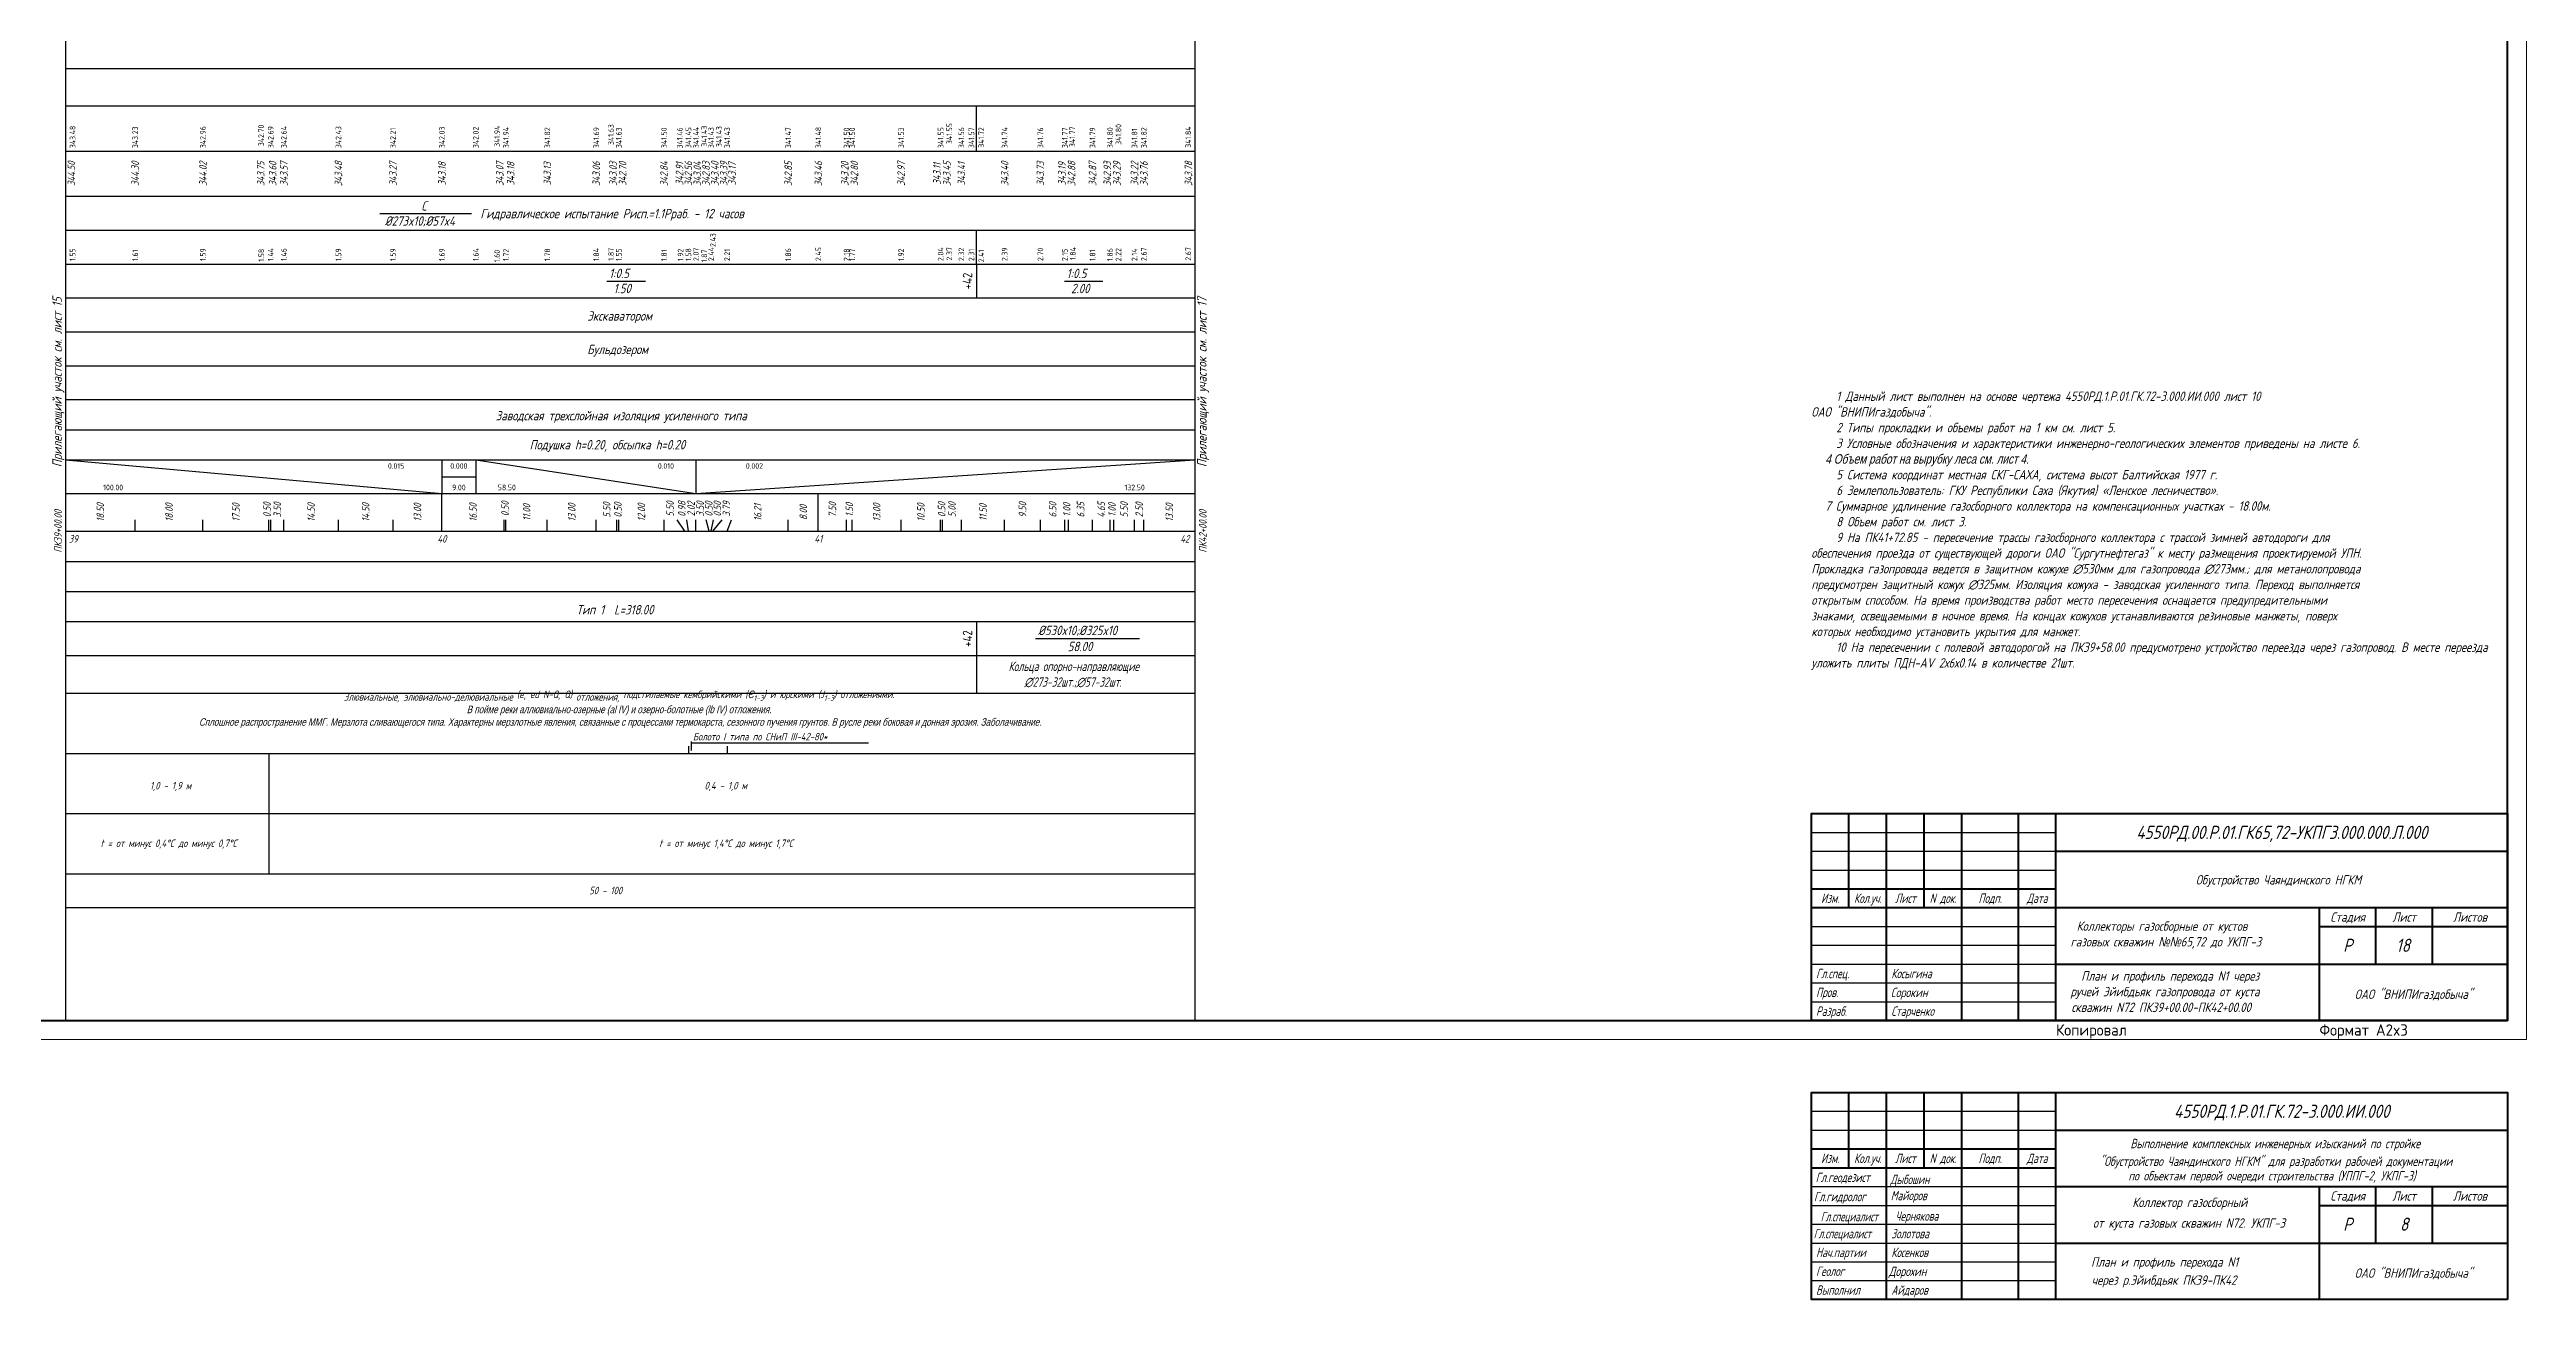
# Model space of a CAD drawing. Extents: x 27 to 1288, y -35 to 667.
# Drawn here: x 630 to 1288, y -35 to 297 of the extents above; entities that cross this region are included whole.
import ezdxf
from ezdxf.enums import TextEntityAlignment as Align

# ---------------------------------------------------------------- set-up
doc = ezdxf.new("R2010")
doc.units = 0
for name, color, linetype, lineweight in [('ИИ_ГЕОЛОГИЯ_025', 7, 'Continuous', 25), ('ИИ_ОФОРМЛЕНИЕ_025', 7, 'Continuous', 25), ('ИИ_ПРОФИЛЬ_025', 7, 'Continuous', 25)]:
    doc.layers.add(name, color=color, linetype=linetype, lineweight=lineweight)
for name, color, linetype in [('ОМГ_текст', 1, 'Continuous'), ('Подвал', 7, 'Continuous'), ('ТХ-Л', 140, 'Continuous')]:
    doc.layers.add(name, color=color, linetype=linetype)
doc.styles.add('1', font='simplex.shx', dxfattribs={"width": 0.8, "height": 2})
doc.styles.add('GOST-2.304_Type-B', font='GOST Common.ttf')
doc.styles.add('VNIPISIMPLEXCUR', font='simplex.shx', dxfattribs={"width": 0.8, "oblique": 15})

# ---------------------------------------------------------------- blocks, each defined once
blk = doc.blocks.new('ИИ01001')
at = {"color": 0, "linetype": 'Continuous', "lineweight": 50, "flags": 128}
blk.add_lwpolyline([(0, 0), (-185, 0), (-185, 55), (0, 55)], close=True, dxfattribs=at)
for points in [[(-175, 35), (-175, 55)], [(-165, 0), (-165, 55)], [(-155, 35), (-155, 55)], [(-145, 0), (-145, 55)], [(-130, 0), (-130, 55)], [(-120, 0), (-120, 55)], [(-185, 40), (-120, 40)], [(-120, 45), (0, 45)], [(-185, 35), (-120, 35)], [(-120, 30), (0, 30)], [(-50, 0), (-50, 30)], [(-35, 15), (-35, 30)], [(-20, 15), (-20, 30)], [(-50, 25), (0, 25)], [(-120, 15), (0, 15)]]:
    blk.add_lwpolyline(points, dxfattribs=at)
at = {"color": 0, "linetype": 'Continuous', "lineweight": 25, "flags": 128}
for points in [[(-185, 50), (-120, 50)], [(-185, 45), (-120, 45)], [(-185, 30), (-120, 30)], [(-185, 25), (-120, 25)], [(-185, 20), (-120, 20)], [(-185, 15), (-120, 15)], [(-185, 10), (-120, 10)], [(-185, 5), (-120, 5)]]:
    blk.add_lwpolyline(points, dxfattribs=at)
at = {"color": 0, "lineweight": 25, "style": 'VNIPISIMPLEXCUR', "oblique": 15}
for s, width, p in [('Изм.', 0.7, (-180, 36.25)), ('Кол.уч.', 0.7, (-170, 36.25)), ('Лист', 0.7, (-160, 36.25)), ('N док.', 0.7, (-150, 36.25)), ('Подп.', 0.7, (-137.5, 36.25)), ('Дата', 0.7, (-125, 36.25)), ('Стадия', 0.8, (-42.5, 26.25)), ('Лист', 0.8, (-27.5, 26.25)), ('Листов', 0.8, (-10, 26.25)), ('ОАО "ВНИПИгаздобыча"', 0.8, (-25, 5.75))]:
    blk.add_text(s, height=2.5, dxfattribs=dict(at, width=width)).set_placement(p, align=Align.CENTER)
at = {"color": 0, "lineweight": 25, "style": 'VNIPISIMPLEXCUR', "oblique": 15, "flags": 8}
for tag, width, p in [('А14_3', 0.7, (-180, 51.25)), ('А16_3', 0.7, (-160, 51.25)), ('А18_3', 0.7, (-137.5, 51.25)), ('А19_3', 0.5, (-125, 51.25)), ('А14_2', 0.7, (-180, 46.25)), ('А16_2', 0.7, (-160, 46.25)), ('А18_2', 0.7, (-137.5, 46.25)), ('А19_2', 0.5, (-125, 46.25)), ('А14_1', 0.7, (-180, 41.25)), ('А16_1', 0.7, (-160, 41.25)), ('А18_1', 0.7, (-137.5, 41.25)), ('А19_1', 0.5, (-125, 41.25)), ('А2_1', 0.8, (-60, 41.25)), ('А2_3', 0.8, (-60, 31.25)), ('А2_2', 0.8, (-60, 36.25)), ('А3_1', 0.8, (-85, 26.25)), ('А3_2', 0.8, (-85, 21.25)), ('А3_3', 0.8, (-85, 16.25)), ('А4_1', 0.8, (-85, 11.25)), ('А4_2', 0.8, (-85, 6.25)), ('А4_3', 0.8, (-85, 1.25))]:
    blk.add_attdef(tag, text='', height=2.5, dxfattribs=dict(at, width=width)).set_placement(p, align=Align.CENTER)
at = {"color": 0, "lineweight": 35, "style": 'VNIPISIMPLEXCUR', "oblique": 15, "width": 0.8, "flags": 8}
for tag, p in [('А1', (-60, 48.25)), ('А6', (-42.5, 18.25)), ('А7', (-27.5, 18.25)), ('А8', (-10, 18.25))]:
    blk.add_attdef(tag, text='', height=3.5, dxfattribs=at).set_placement(p, align=Align.CENTER)
at = {"color": 0, "lineweight": 25, "style": 'VNIPISIMPLEXCUR', "oblique": 15, "width": 0.7, "flags": 8}
for tag, p in [('А10_7', (-183.75, 31.25)), ('А11_7', (-163.75, 31.25)), ('А10_6', (-183.75, 26.25)), ('А11_6', (-163.75, 26.25)), ('А10_5', (-183.75, 21.25)), ('А11_5', (-163.75, 21.25)), ('А10_4', (-183.75, 16.25)), ('А10_3', (-183.75, 11.25)), ('А11_4', (-163.75, 16.25)), ('А11_3', (-163.75, 11.25)), ('А10_2', (-183.75, 6.25)), ('А11_2', (-163.75, 6.25)), ('А10_1', (-183.75, 1.25)), ('А11_1', (-163.75, 1.25))]:
    blk.add_attdef(tag, p, '', height=2.5, dxfattribs=at)
blk = doc.blocks.new('Siberia.Format{29e97dca-823b-4f4a-92bd-6423e5008af1}')
at = {"layer": 'ИИ_ГЕОЛОГИЯ_025', "color": 0, "linetype": 'Continuous', "lineweight": 15}
blk.add_lwpolyline([(0, 0), (1261, 0), (1261, 594), (0, 594), (0, 0)], dxfattribs=at)
at = {"layer": 'ИИ_ГЕОЛОГИЯ_025', "color": 0, "linetype": 'Continuous', "lineweight": 60}
blk.add_lwpolyline([(20, 5), (1256, 5), (1256, 589), (20, 589), (20, 5)], dxfattribs=at)
at = {"layer": 'ИИ_ГЕОЛОГИЯ_025', "color": 0, "style": 'GOST-2.304_Type-B'}
for s, p in [('Копировал', (1136, 1)), ('Формат А2x3', (1206, 1))]:
    blk.add_text(s, height=3, dxfattribs=at).set_placement(p)

msp = doc.modelspace()

# ---------------------------------------------------------------- linework, layer by layer
at = {"layer": 'ИИ_ОФОРМЛЕНИЕ_025', "linetype": 'Continuous', "lineweight": 50, "flags": 128}
msp.add_lwpolyline([(1282.948, 39.242), (1097.948, 39.242), (1097.948, 94.242), (1282.948, 94.242)], close=True, dxfattribs=at)
for points in [[(1107.948, 69.242), (1107.948, 94.242)], [(1117.948, 39.242), (1117.948, 94.242)], [(1127.948, 69.242), (1127.948, 94.242)], [(1137.948, 39.242), (1137.948, 94.242)], [(1152.948, 39.242), (1152.948, 94.242)], [(1162.948, 39.242), (1162.948, 94.242)], [(1162.948, 84.242), (1282.948, 84.242)], [(1097.948, 74.242), (1162.948, 74.242)], [(1097.948, 69.242), (1162.948, 69.242)], [(1162.948, 69.242), (1282.948, 69.242)], [(1232.948, 39.242), (1232.948, 69.242)], [(1247.948, 54.242), (1247.948, 69.242)], [(1262.948, 54.242), (1262.948, 69.242)], [(1232.948, 64.242), (1282.948, 64.242)], [(1162.948, 54.242), (1282.948, 54.242)]]:
    msp.add_lwpolyline(points, dxfattribs=at)
at = {"layer": 'ИИ_ОФОРМЛЕНИЕ_025', "linetype": 'Continuous', "lineweight": 25, "flags": 128}
for points in [[(1097.948, 89.242), (1162.948, 89.242)], [(1097.948, 84.242), (1162.948, 84.242)], [(1097.948, 79.242), (1162.948, 79.242)], [(1097.948, 69.242), (1162.948, 69.242)], [(1097.948, 64.242), (1162.948, 64.242)], [(1097.948, 59.242), (1162.948, 59.242)], [(1097.948, 54.242), (1162.948, 54.242)], [(1097.948, 49.242), (1162.948, 49.242)], [(1097.948, 44.242), (1162.948, 44.242)]]:
    msp.add_lwpolyline(points, dxfattribs=at)
at = {"layer": 'ИИ_ПРОФИЛЬ_025', "flags": 128}
for points in [[(634.11, 302.242), (634.11, 39.242)], [(934.11, 302.242), (934.11, 39.242)], [(634.11, 292.242), (934.11, 292.242)], [(634.11, 282.242), (934.11, 282.242)], [(634.11, 270.242), (934.11, 270.242)], [(634.11, 258.242), (934.11, 258.242)], [(634.11, 249.242), (934.11, 249.242)], [(634.11, 240.242), (934.11, 240.242)], [(634.11, 231.242), (934.11, 231.242)], [(634.11, 222.242), (934.11, 222.242)], [(634.11, 213.242), (934.11, 213.242)], [(634.11, 204.242), (934.11, 204.242)], [(634.11, 196.242), (934.11, 196.242)], [(634.11, 188.242), (934.11, 188.242)], [(634.11, 179.242), (934.11, 179.242)], [(734.11, 169.242), (734.11, 179.242)], [(834.11, 169.242), (834.11, 179.242)], [(652.61, 169.242), (652.61, 172.242)], [(670.61, 169.242), (670.61, 172.242)], [(688.11, 169.242), (688.11, 172.242)], [(688.61, 169.242), (688.61, 172.242)], [(692.11, 169.242), (692.11, 172.242)], [(706.61, 169.242), (706.61, 172.242)], [(721.11, 169.242), (721.11, 172.242)], [(750.61, 169.242), (750.61, 172.242)], [(751.11, 169.242), (751.11, 172.242)], [(762.11, 169.242), (762.11, 172.242)], [(775.11, 169.242), (775.11, 172.242)], [(780.61, 169.242), (780.61, 172.242)], [(781.11, 169.242), (781.11, 172.242)], [(793.11, 169.242), (793.11, 172.242)], [(798.61, 169.242), (796.641, 172.242)], [(799.59, 169.242), (799.162, 172.242)], [(801.61, 169.242), (801.61, 172.242)], [(805.11, 169.242), (804.337, 172.242)], [(805.61, 169.242), (806.239, 172.242)], [(806.11, 169.242), (808.584, 172.242)], [(809.9, 169.242), (811.039, 172.242)], [(826.11, 169.242), (826.11, 172.242)], [(841.61, 169.242), (841.61, 172.242)], [(843.11, 169.242), (843.11, 172.242)], [(856.11, 169.242), (856.11, 172.242)], [(866.61, 169.242), (866.61, 172.242)], [(867.11, 169.242), (867.11, 172.242)], [(872.11, 169.242), (872.11, 172.242)], [(883.61, 169.242), (883.61, 172.242)], [(893.11, 169.242), (893.11, 172.242)], [(899.61, 169.242), (899.61, 172.242)], [(900.61, 169.242), (900.61, 172.242)], [(906.96, 169.242), (906.96, 172.242)], [(911.61, 169.242), (911.61, 172.242)], [(912.61, 169.242), (912.61, 172.242)], [(918.11, 169.242), (918.11, 172.242)], [(920.61, 169.242), (920.61, 172.242)], [(634.11, 169.242), (934.11, 169.242)], [(634.11, 161.242), (934.11, 161.242)], [(634.11, 153.242), (934.11, 153.242)], [(634.11, 145.242), (934.11, 145.242)], [(634.11, 136.242), (934.11, 136.242)], [(634.11, 126.242), (934.11, 126.242)], [(799.59, 112.142), (799.59, 110.242)], [(800.36, 113.4), (800.36, 111.023)], [(800.36, 113), (847.409, 113)], [(809.9, 112.142), (809.9, 110.242)], [(634.11, 110.242), (934.11, 110.242)], [(688.11, 110.242), (688.11, 78.242)], [(634.11, 94.242), (934.11, 94.242)], [(634.11, 78.242), (934.11, 78.242)], [(634.11, 69.242), (934.11, 69.242)], [(634.11, 39.242), (934.11, 39.242)]]:
    msp.add_lwpolyline(points, dxfattribs=at)
at = {"layer": 'Подвал'}
for p, q in [((876.11, 240.242), (876.11, 231.242)), ((634.11, 188.242), (634.11, 179.242)), ((634.11, 188.242), (734.11, 179.242)), ((734.11, 188.242), (734.11, 179.242)), ((734.11, 188.242), (734.11, 179.242)), ((743.11, 188.242), (743.11, 179.242)), ((743.11, 188.242), (743.11, 179.242)), ((743.11, 188.242), (801.61, 179.242)), ((801.61, 188.242), (801.61, 179.242)), ((801.61, 188.242), (801.61, 179.242)), ((801.61, 179.242), (934.11, 188.242)), ((934.11, 188.242), (934.11, 179.242)), ((934.11, 188.242), (934.11, 179.242)), ((734.11, 183.742), (743.11, 183.742)), ((876.11, 145.242), (876.11, 136.242)), ((934.11, 145.242), (934.11, 136.242))]:
    msp.add_line(p, q, dxfattribs=at)
at = {"layer": 'ТХ-Л'}
msp.add_line((876.11, 240.242), (876.11, 231.242), dxfattribs=at)
for points in [[(876.11, 270.242), (876.11, 282.242)], [(717.611, 253.676), (741.999, 253.676)], [(876.11, 240.242), (876.11, 249.242)], [(777.926, 235.741), (788.183, 235.741)], [(899.482, 235.741), (909.739, 235.741)], [(876.11, 145.242), (876.11, 126.242)], [(891.782, 140.742), (919.403, 140.742)]]:
    msp.add_lwpolyline(points, dxfattribs=at)

# ---------------------------------------------------------------- block references
at = {"layer": 'ИИ_ГЕОЛОГИЯ_025', "linetype": 'Continuous'}
msp.add_blockref('Siberia.Format{29e97dca-823b-4f4a-92bd-6423e5008af1}', (26.948, 34.242), dxfattribs=at)
at = {"layer": 'ИИ_ОФОРМЛЕНИЕ_025'}
ref = msp.add_blockref('ИИ01001', (1282.948, -34.859), dxfattribs=at)
ref.add_attrib('А1', '4550РД.1.Р.01.ГК.72-3.000.ИИ.000', dxfattribs={"layer": '0', "color": 0, "linetype": 'Continuous', "lineweight": 35, "height": 3.5, "style": 'VNIPISIMPLEXCUR', "oblique": 15, "width": 0.8, "flags": 8}).set_placement((1222.948, 13.391), align=Align.CENTER)
ref.add_attrib('А2_1', 'Выполнение комплексных инженерных изысканий по стройке', dxfattribs={"layer": '0', "color": 0, "linetype": 'Continuous', "lineweight": 25, "height": 2.5, "style": 'VNIPISIMPLEXCUR', "oblique": 15, "width": 0.75, "flags": 8}).set_placement((1221.203, 5.322), align=Align.CENTER)
ref.add_attrib('А2_2', ' "Обустройство Чаяндинского НГКМ" для разработки рабочей документации  ', dxfattribs={"layer": '0', "color": 0, "linetype": 'Continuous', "lineweight": 25, "height": 2.5, "style": 'VNIPISIMPLEXCUR', "oblique": 15, "width": 0.75, "flags": 8}).set_placement((1222.053, 0.619), align=Align.CENTER)
ref.add_attrib('А2_3', 'по объектам первой очереди строительства (УППГ-2, УКПГ-3)', dxfattribs={"layer": '0', "color": 0, "linetype": 'Continuous', "lineweight": 25, "height": 2.5, "style": 'VNIPISIMPLEXCUR', "oblique": 15, "width": 0.75, "flags": 8}).set_placement((1220.349, -3.247), align=Align.CENTER)
ref.add_attrib('А3_1', 'Коллектор газосборный', dxfattribs={"layer": '0', "color": 0, "linetype": 'Continuous', "lineweight": 25, "height": 2.5, "style": 'VNIPISIMPLEXCUR', "oblique": 15, "width": 0.8, "flags": 8}).set_placement((1198.493, -10.311), align=Align.CENTER)
ref.add_attrib('А3_2', 'от куста газовых скважин N72. УКПГ-3', dxfattribs={"layer": '0', "color": 0, "linetype": 'Continuous', "lineweight": 25, "height": 2.5, "style": 'VNIPISIMPLEXCUR', "oblique": 15, "width": 0.8, "flags": 8}).set_placement((1198.299, -15.797), align=Align.CENTER)
ref.add_attrib('А4_2', 'План и профиль перехода N1', (1172.277, -26.139), dxfattribs={"layer": '0', "color": 0, "linetype": 'Continuous', "lineweight": 25, "height": 2.5, "style": 'VNIPISIMPLEXCUR', "oblique": 15, "width": 0.8, "flags": 8})
ref.add_attrib('А4_3', 'через р.Эйибдьяк ПК39-ПК42', (1172.46, -30.966), dxfattribs={"layer": '0', "color": 0, "linetype": 'Continuous', "lineweight": 25, "height": 2.5, "style": 'VNIPISIMPLEXCUR', "oblique": 15, "width": 0.8, "flags": 8})
ref.add_attrib('А6', 'Р', dxfattribs={"layer": '0', "color": 0, "linetype": 'Continuous', "lineweight": 35, "height": 3.5, "style": 'VNIPISIMPLEXCUR', "oblique": 15, "width": 0.8, "flags": 8}).set_placement((1240.448, -16.609), align=Align.CENTER)
ref.add_attrib('А7', '8', dxfattribs={"layer": '0', "color": 0, "linetype": 'Continuous', "lineweight": 35, "height": 3.5, "style": 'VNIPISIMPLEXCUR', "oblique": 15, "width": 0.8, "flags": 8}).set_placement((1255.448, -16.609), align=Align.CENTER)
ref.add_attrib('А10_1', 'Выполнил', (1099.198, -33.609), dxfattribs={"layer": '0', "color": 0, "linetype": 'Continuous', "lineweight": 25, "height": 2.5, "style": 'VNIPISIMPLEXCUR', "oblique": 15, "width": 0.7, "flags": 8})
ref.add_attrib('А11_1', 'Айдаров', (1119.198, -33.609), dxfattribs={"layer": '0', "color": 0, "linetype": 'Continuous', "lineweight": 25, "height": 2.5, "style": 'VNIPISIMPLEXCUR', "oblique": 15, "width": 0.7, "flags": 8})
ref.add_attrib('А10_2', 'Геолог', (1099.198, -28.609), dxfattribs={"layer": '0', "color": 0, "linetype": 'Continuous', "lineweight": 25, "height": 2.5, "style": 'VNIPISIMPLEXCUR', "oblique": 15, "width": 0.7, "flags": 8})
ref.add_attrib('А11_2', 'Дорохин', (1118.541, -28.635), dxfattribs={"layer": '0', "color": 0, "linetype": 'Continuous', "lineweight": 25, "height": 2.5, "style": 'VNIPISIMPLEXCUR', "oblique": 15, "width": 0.75, "flags": 8})
ref.add_attrib('А10_3', 'Нач.партии', (1099.198, -23.609), dxfattribs={"layer": '0', "color": 0, "linetype": 'Continuous', "lineweight": 25, "height": 2.5, "style": 'VNIPISIMPLEXCUR', "oblique": 15, "width": 0.7, "flags": 8})
ref.add_attrib('А11_3', 'Косенков', (1119.198, -23.609), dxfattribs={"layer": '0', "color": 0, "linetype": 'Continuous', "lineweight": 25, "height": 2.5, "style": 'VNIPISIMPLEXCUR', "oblique": 15, "width": 0.7, "flags": 8})
ref.add_attrib('А10_4', 'Гл.специалист', (1098.594, -18.609), dxfattribs={"layer": '0', "color": 0, "linetype": 'Continuous', "lineweight": 25, "height": 2.5, "style": 'VNIPISIMPLEXCUR', "oblique": 15, "width": 0.65, "flags": 8})
ref.add_attrib('А11_4', 'Золотова ', (1119.198, -18.609), dxfattribs={"layer": '0', "color": 0, "linetype": 'Continuous', "lineweight": 25, "height": 2.5, "style": 'VNIPISIMPLEXCUR', "oblique": 15, "width": 0.7, "flags": 8})
ref.add_attrib('А10_5', 'Гл.специалист', dxfattribs={"layer": '0', "color": 0, "linetype": 'Continuous', "lineweight": 25, "height": 2.5, "style": 'VNIPISIMPLEXCUR', "oblique": 15, "width": 0.65, "flags": 8}).set_placement((1108.036, -14.088), align=Align.CENTER)
ref.add_attrib('А11_5', 'Чернякова', dxfattribs={"layer": '0', "color": 0, "linetype": 'Continuous', "lineweight": 25, "height": 2.5, "style": 'VNIPISIMPLEXCUR', "oblique": 15, "width": 0.7, "flags": 8}).set_placement((1126.001, -13.944), align=Align.CENTER)
ref.add_attrib('А10_6', 'Гл.гидролог', (1098.642, -8.787), dxfattribs={"layer": '0', "color": 0, "linetype": 'Continuous', "lineweight": 25, "height": 2.5, "style": 'VNIPISIMPLEXCUR', "oblique": 15, "width": 0.7, "flags": 8})
ref.add_attrib('А11_6', 'Майоров', (1119.039, -8.498), dxfattribs={"layer": '0', "color": 0, "linetype": 'Continuous', "lineweight": 25, "height": 2.5, "style": 'VNIPISIMPLEXCUR', "oblique": 15, "width": 0.7, "flags": 8})
ref.add_attrib('А10_7', 'Гл.геодезист', (1099.096, -3.669), dxfattribs={"layer": '0', "color": 0, "linetype": 'Continuous', "lineweight": 25, "height": 2.5, "style": 'VNIPISIMPLEXCUR', "oblique": 15, "width": 0.7, "flags": 8})
ref.add_attrib('А11_7', 'Дыбошин', (1118.942, -4.223), dxfattribs={"layer": '0', "color": 0, "linetype": 'Continuous', "lineweight": 25, "height": 2.5, "style": 'VNIPISIMPLEXCUR', "oblique": 15, "width": 0.7, "flags": 8})

# ---------------------------------------------------------------- texts
at = {"color": 4, "ltscale": 100, "insert": (1162.948, 65.593), "char_height": 2.5, "width": 69.07635, "attachment_point": 1, "style": 'VNIPISIMPLEXCUR'}
msp.add_mtext('\\pi5.4906;Коллекторы газосборные от кустов \\P\\pi3.8713;газовых скважин {\\fArial|b0|i0|c204|p34;№№}65,72 до УКПГ-3', dxfattribs=at)
at = {"layer": 'ИИ_ОФОРМЛЕНИЕ_025', "linetype": 'Continuous', "ltscale": 100, "style": 'VNIPISIMPLEXCUR', "oblique": 15, "width": 0.8}
for s, height, p in [('4550РД.00.Р.01.ГК65,72-УКПГ3.000.000.Л.000', 3.5, (1222.948, 87.492)), ('Обустройство Чаяндинского НГКМ', 2.5, (1222.053, 75.388)), ('Р', 3.5, (1240.448, 57.492)), ('18', 3.5, (1255.155, 57.492))]:
    msp.add_text(s, height=height, dxfattribs=at).set_placement(p, align=Align.CENTER)
at = {"layer": 'ИИ_ОФОРМЛЕНИЕ_025', "lineweight": 25, "style": 'VNIPISIMPLEXCUR', "oblique": 15}
for s, width, p in [('Изм.', 0.7, (1102.948, 70.492)), ('Кол.уч.', 0.7, (1112.948, 70.492)), ('Лист', 0.7, (1122.948, 70.492)), ('N док.', 0.7, (1132.948, 70.492)), ('Подп.', 0.7, (1145.448, 70.492)), ('Дата', 0.7, (1157.948, 70.492)), ('Стадия', 0.8, (1240.448, 65.492)), ('Лист', 0.8, (1255.448, 65.492)), ('Листов', 0.8, (1272.948, 65.492)), ('ОАО "ВНИПИгаздобыча"', 0.8, (1257.948, 44.992))]:
    msp.add_text(s, height=2.5, dxfattribs=dict(at, width=width)).set_placement(p, align=Align.CENTER)
at = {"layer": 'ИИ_ОФОРМЛЕНИЕ_025', "linetype": 'Continuous', "ltscale": 100, "style": 'VNIPISIMPLEXCUR', "oblique": 15}
for s, width, p in [('Гл.спец.', 0.7, (1099.198, 50.492)), ('Косыгина', 0.7, (1119.198, 50.492)), ('Пров.', 0.7, (1099.198, 45.492)), ('Сорокин', 0.75, (1119.056, 45.467)), ('Разраб.', 0.7, (1099.198, 40.492)), ('Старченко', 0.7, (1119.198, 40.492))]:
    msp.add_text(s, height=2.5, dxfattribs=dict(at, width=width)).set_placement(p)
at = {"layer": 'ИИ_ПРОФИЛЬ_025', "style": 'VNIPISIMPLEXCUR', "oblique": 15, "width": 0.8}
for s, p in [('344.50', (636.654, 264.242)), ('344.30', (653.61, 264.242)), ('344.02', (671.61, 264.242)), ('343.75', (686.96, 264.242)), ('343.60', (690.126, 264.242)), ('343.57', (693.11, 264.242)), ('343.48', (707.61, 264.242)), ('343.27', (722.11, 264.242)), ('343.18', (735.11, 264.242)), ('343.07', (750.479, 264.242)), ('343.18', (753.358, 264.242)), ('343.13', (763.11, 264.242)), ('343.06', (776.11, 264.242)), ('343.03', (780.577, 264.242)), ('342.70', (783.111, 264.242)), ('342.84', (794.11, 264.242)), ('342.91', (798.227, 264.242)), ('342.56', (800.59, 264.242)), ('343.04', (802.947, 264.242)), ('342.83', (805.271, 264.242)), ('343.40', (807.619, 264.242)), ('343.39', (809.967, 264.242)), ('343.17', (812.221, 264.242)), ('342.85', (827.11, 264.242)), ('343.46', (835.11, 264.242)), ('343.20', (842.136, 264.242)), ('342.80', (844.699, 264.242)), ('342.97', (857.11, 264.242)), ('343.11', (866.615, 264.242)), ('343.45', (869.252, 264.242)), ('343.41', (873.11, 264.242)), ('343.40', (884.61, 264.242)), ('343.73', (894.11, 264.242)), ('343.19', (899.823, 264.242)), ('342.88', (902.388, 264.242)), ('342.87', (907.96, 264.242)), ('342.93', (911.875, 264.242)), ('343.29', (914.432, 264.242)), ('343.22', (919.11, 264.242)), ('343.76', (921.61, 264.242)), ('343.78', (933.449, 264.242)), ('ПК39+00.00', (633.11, 169.242)), ('ПК42+00.00', (937.271, 169.242))]:
    msp.add_text(s, height=2, rotation=90, dxfattribs=at).set_placement(p, align=Align.CENTER)
for s, p in [('18.50', (643.36, 174.242)), ('18.00', (661.61, 174.242)), ('17.50', (679.36, 174.242)), ('0.50', (687.634, 174.926)), ('3.50', (690.36, 174.926)), ('14.50', (699.36, 174.242)), ('14.50', (713.86, 174.242)), ('13.00', (727.61, 174.242)), ('16.50', (742.36, 174.242)), ('0.50', (750.86, 175.207)), ('11.00', (756.61, 174.242)), ('13.00', (768.61, 174.242)), ('5.50', (777.86, 174.893)), ('0.50', (780.86, 174.893)), ('12.00', (787.11, 174.242)), ('5.50', (794.732, 175.169)), ('0.98', (797.834, 175.169)), ('2.02', (800.307, 175.169)), ('3.50', (802.721, 175.169)), ('0.50', (805.018, 175.169)), ('0.50', (807.274, 175.169)), ('3.79', (809.685, 175.169)), ('16.21', (818.005, 174.242)), ('8.00', (830.11, 174.242)), ('7.50', (837.86, 174.945)), ('1.50', (842.36, 174.945)), ('13.00', (849.61, 174.242)), ('10.50', (861.36, 174.242)), ('0.50', (866.86, 174.994)), ('5.00', (869.61, 174.994)), ('11.50', (877.86, 174.242)), ('9.50', (888.36, 174.95)), ('6.50', (896.36, 174.95)), ('1.00', (900.11, 174.95)), ('6.35', (903.785, 174.95)), ('4.65', (909.285, 174.95)), ('1.00', (912.11, 174.95)), ('5.50', (915.36, 174.95)), ('2.50', (919.36, 174.95)), ('13.50', (927.36, 174.242))]:
    msp.add_text(s, height=2, rotation=90, dxfattribs=at).set_placement(p, align=Align.MIDDLE_CENTER)
for s, p in [('39', (636.178, 166.242)), ('40', (734.11, 166.242)), ('41', (834.11, 166.242)), ('42', (931.491, 166.242))]:
    msp.add_text(s, height=2, dxfattribs=at).set_placement(p, align=Align.CENTER)
msp.add_text('Болото I типа по СНиП III-42-80*', height=2, dxfattribs=at).set_placement((800.794, 113.676))
for s, p in [('1,0 - 1,9 м', (662.016, 102.661)), ('0,4 - 1,0 м', (809.517, 102.661)), ('t = от минус 0,4%%DC до минус 0,7%%DC ', (662.04, 87.353)), ('t = от минус 1,4%%DC до минус 1,7%%DC ', (810.144, 87.353)), ('50 - 100', (777.623, 74.804))]:
    msp.add_text(s, height=2, dxfattribs=at).set_placement(p, align=Align.TOP_CENTER)
at = {"layer": 'ИИ_ПРОФИЛЬ_025', "insert": (781.18, 126.242), "char_height": 2, "width": 290.38754, "attachment_point": 2, "style": 'VNIPISIMPLEXCUR'}
msp.add_mtext('Элювиальные, элювиально-делювиальные {\\A1;(e, ed N-Q, Q)} отложени{\\A1;я, подстилаемые кембрийскими (\\fArial|b0|i0|c204|p34;Є\\Fsimplex|c204;\\H0.7x;\\S^ 1-3;\\H1.4286x;) и \\H0.99998x;юрскими (J\\H0.7x;\\S^ 1-3;\\H1.4286x;) отложениями.\\P\\Fc:\\3dservice\\simplex|c204;\\H0.99998x;В пойме реки аллювиально-озерные (al IV) и озерно-болотные (lb IV) отложения.\\P Сплошное распространение ММГ. Мерзлота сливающегося типа. Характерны мерзлотные явления, связанные с процессами термокарста, сезонного пучения грунтов. В русле реки боковая и донная эрозия. Заболачивание.}', dxfattribs=at)
at = {"layer": 'ОМГ_текст', "color": 230, "linetype": 'Continuous', "lineweight": 25, "ltscale": 2, "insert": (1097.948, 206.383), "char_height": 2.5, "width": 185, "attachment_point": 1, "style": 'VNIPISIMPLEXCUR'}
msp.add_mtext('{\\C7;     1 Данный лист выполнен на основе чертежа 4550РД.1.Р.01.ГК.72-3.000.ИИ.000 лист 10 \\PОАО "ВНИПИгаздобыча".\\P     2 Типы прокладки и объемы работ на 1 км см. лист 5.\\P     3 Условные обозначения и характеристики инженерно-геологических элементов приведены на листе 6.\\P\\Fc:\\program files\\autocad 2006\\3dservice 6.74\\3dservice\\simplex|c0;\\C0;     4\\Fc:\\program files\\autocad 2006\\3dservice 6.74\\3dservice\\simplex|c204; Объем работ\\Fc:\\program files\\autocad 2006\\3dservice 6.74\\3dservice\\simplex|c0; \\Fc:\\program files\\autocad 2006\\3dservice 6.74\\3dservice\\simplex|c204;на вырубку леса см. лист 4.\\Fsimplex|c204;\\P     \\Fsimplex|c0;5\\Fsimplex|c204; Система координат местная СКГ-САХА, система высот Балтийская 1977 г.\\P     \\Fsimplex|c0;6\\Fsimplex|c204; Землепользователь: ГКУ Республики Саха (Якутия) «Ленское лесничество». \\P\\Fc:\\3dservice\\simplex|c204;\\C7;    \\C1; \\C0;7\\Fromans|c204; Суммарное удлинение газосборного коллектора на компенсационных участках - \\Fromans|c0;18\\Fromans|c204;.00м.\\Fromans|c0;\\P\\Fsimplex|c204;\\H0.99996x;\\C1;     \\Fsimplex|c0;\\C7;8\\Fsimplex|c204; Объем работ см. лист 3.\\P\\C0;     \\Fsimplex|c0;9\\Fsimplex|c204;\\H0.99998x; На ПК41+72.85 - пересечение трассы газосборного коллектора с трассой зимней автодороги для \\Pобеспечения проезда от существующей дороги ОАО "Сургутнефтегаз" к месту размещения проектируемой УПН. \\PПрокладка газопровода ведется в защитном кожухе ∅530мм для газопровода ∅273мм.; для метанолопровода \\Pпредусмотрен защитный кожух ∅325мм. Изоляция кожуха - заводская усиленного типа. Переход выполняется \\Pоткрытым способом. На время производства работ место пересечения оснащается предупредительными \\Pзнаками, освещаемыми в ночное время. На концах кожухов устанавливаются резиновые манжеты, поверх \\Pкоторых необходимо установить укрытия для манжет.\\Fsimplex|c0;\\P\\H1.0001x;\\C256;     \\C0;10\\Fsimplex|c204; На пересечении с полевой автодорогой на ПК\\Fsimplex|c0;39\\Fsimplex|c204;+\\Fsimplex|c0;58\\Fsimplex|c204;.0\\Fsimplex|c0;0\\Fsimplex|c204; предусмотрено устройство переезда через газопровод. В месте переезда уложить плиты ПДН-АV 2х6х0.14 в количестве 21шт.}', dxfattribs=at)
at = {"layer": 'Подвал', "ltscale": 100, "char_height": 1.5, "rotation": 89.999982, "style": 'VNIPISIMPLEXCUR'}
for s, insert, attachment_point in [('\\W0.800;\\W0.8;\\Q0.0;341.55', (868.915, 272.121), 4), ('\\W0.800;\\W0.8;\\Q0.0;341.80', (913.852, 271.918), 4), ('\\W0.800;\\W0.8;\\Q0.0;343.48', (635.975, 271.042), 4), ('\\W0.800;\\W0.8;\\Q0.0;343.23', (652.61, 271.042), 4), ('\\W0.800;\\W0.8;\\Q0.0;342.96', (670.61, 271.042), 4), ('\\W0.800;\\W0.8;\\Q0.0;342.70', (686.072, 271.561), 4), ('\\W0.800;\\W0.8;\\Q0.0;342.69', (688.61, 271.042), 4), ('\\W0.800;\\W0.8;\\Q0.0;342.64', (692.11, 271.042), 4), ('\\W0.800;\\W0.8;\\Q0.0;342.43', (706.61, 271.042), 4), ('\\W0.800;\\W0.8;\\Q0.0;342.21', (721.11, 271.042), 4), ('\\W0.800;\\W0.8;\\Q0.0;342.03', (734.11, 271.042), 4), ('\\W0.800;\\W0.8;\\Q0.0;342.02', (743.11, 271.042), 4), ('\\W0.800;\\W0.8;\\Q0.0;341.94', (748.756, 271.394), 4), ('\\W0.800;\\W0.8;\\Q0.0;341.94', (751.11, 271.042), 4), ('\\W0.800;\\W0.8;\\Q0.0;341.82', (762.11, 271.042), 4), ('\\W0.800;\\W0.8;\\Q0.0;341.69', (775.11, 271.042), 4), ('\\W0.800;\\W0.8;\\Q0.0;341.63', (779.041, 271.879), 4), ('\\W0.800;\\W0.8;\\Q0.0;341.63', (781.11, 271.042), 4), ('\\W0.800;\\W0.8;\\Q0.0;341.50', (793.11, 271.042), 4), ('\\W0.800;\\W0.8;\\Q0.0;341.46', (797.298, 270.981), 4), ('\\W0.800;\\W0.8;\\Q0.0;341.45', (799.59, 271.042), 4), ('\\W0.800;\\W0.8;\\Q0.0;341.44', (801.61, 271.042), 4), ('\\W0.800;\\W0.8;\\Q0.0;341.43', (803.811, 271.433), 4), ('\\W0.800;\\W0.8;\\Q0.0;341.43', (805.61, 271.042), 4), ('\\W0.800;\\W0.8;\\Q0.0;341.43', (807.709, 271.333), 4), ('\\W0.800;\\W0.8;\\Q0.0;341.43', (809.9, 271.042), 4), ('\\W0.800;\\W0.8;\\Q0.0;341.47', (826.11, 271.042), 4), ('\\W0.800;\\W0.8;\\Q0.0;341.48', (834.11, 271.042), 4), ('\\W0.800;\\W0.8;\\Q0.0;341.50', (841.61, 271.042), 4), ('\\W0.800;\\W0.8;\\Q0.0;341.50', (843.11, 271.042), 4), ('\\W0.800;\\W0.8;\\Q0.0;341.53', (856.11, 271.042), 4), ('\\W0.800;\\W0.8;\\Q0.0;341.55', (866.61, 271.042), 4), ('\\W0.800;\\W0.8;\\Q0.0;341.56', (872.11, 271.042), 4), ('\\W0.800;\\W0.8;\\Q0.0;341.57', (874.779, 271.042), 4), ('\\W0.800;\\W0.8;\\Q0.0;341.72', (877.399, 271.149), 4), ('\\W0.800;\\W0.8;\\Q0.0;341.74', (883.61, 271.042), 4), ('\\W0.800;\\W0.8;\\Q0.0;341.76', (893.11, 271.042), 4), ('\\W0.800;\\W0.8;\\Q0.0;341.77', (899.61, 271.042), 4), ('\\W0.800;\\W0.8;\\Q0.0;341.77', (901.589, 271.328), 4), ('\\W0.800;\\W0.8;\\Q0.0;341.79', (906.96, 271.042), 4), ('\\W0.800;\\W0.8;\\Q0.0;341.80', (911.61, 271.042), 4), ('\\W0.800;\\W0.8;\\Q0.0;341.81', (918.11, 271.042), 4), ('\\W0.800;\\W0.8;\\Q0.0;341.82', (920.61, 271.042), 4), ('\\W0.800;\\W0.8;\\Q0.0;341.84', (933.139, 271.15), 7), ('\\W0.800;\\W0.8;\\Q0.0;1.55', (635.975, 241.042), 4), ('\\W0.800;\\W0.8;\\Q0.0;1.59', (670.61, 241.042), 4), ('\\W0.800;\\W0.8;\\Q0.0;1.58', (686.113, 240.879), 4), ('\\W0.800;\\W0.8;\\Q0.0;1.44', (688.61, 241.042), 4), ('\\W0.800;\\W0.8;\\Q0.0;1.46', (692.11, 241.042), 4), ('\\W0.800;\\W0.8;\\Q0.0;1.59', (706.61, 241.042), 4), ('\\W0.800;\\W0.8;\\Q0.0;1.59', (721.11, 241.042), 4), ('\\W0.800;\\W0.8;\\Q0.0;1.69', (734.11, 241.042), 4), ('\\W0.800;\\W0.8;\\Q0.0;1.64', (743.11, 241.042), 4), ('\\W0.800;\\W0.8;\\Q0.0;1.72', (751.11, 241.042), 4), ('\\W0.800;\\W0.8;\\Q0.0;1.78', (762.11, 241.042), 4), ('\\W0.800;\\W0.8;\\Q0.0;1.84', (775.11, 241.042), 4), ('\\W0.800;\\W0.8;\\Q0.0;1.87', (779.041, 241.164), 4), ('\\W0.800;\\W0.8;\\Q0.0;1.55', (781.11, 241.042), 4), ('\\W0.800;\\W0.8;\\Q0.0;1.92', (797.511, 241.018), 4), ('\\W0.800;\\W0.8;\\Q0.0;1.58', (799.59, 241.042), 4), ('\\W0.800;\\W0.8;\\Q0.0;2.07', (801.61, 241.042), 4), ('\\W0.800;\\W0.8;\\Q0.0;2.44', (805.61, 241.042), 4), ('\\W0.800;\\W0.8;\\Q0.0;2.43', (806.11, 244.785), 4), ('\\W0.800;\\W0.8;\\Q0.0;2.21', (809.9, 241.042), 4), ('\\W0.800;\\W0.8;\\Q0.0;1.86', (826.11, 241.042), 4), ('\\W0.800;\\W0.8;\\Q0.0;2.45', (834.11, 241.042), 4), ('\\W0.800;\\W0.8;\\Q0.0;2.18', (841.61, 241.042), 4), ('\\W0.800;\\W0.8;\\Q0.0;1.77', (843.11, 241.042), 4), ('\\W0.800;\\W0.8;\\Q0.0;1.92', (856.11, 241.042), 4), ('\\W0.800;\\W0.8;\\Q0.0;2.04', (866.61, 241.042), 4), ('\\W0.800;\\W0.8;\\Q0.0;2.37', (868.915, 241.178), 4), ('\\W0.800;\\W0.8;\\Q0.0;2.32', (872.11, 241.042), 4), ('\\W0.800;\\W0.8;\\Q0.0;2.31', (874.779, 241.042), 4), ('\\W0.800;\\W0.8;\\Q0.0;2.39', (883.61, 241.042), 4), ('\\W0.800;\\W0.8;\\Q0.0;2.70', (893.11, 241.042), 4), ('\\W0.800;\\W0.8;\\Q0.0;2.15', (899.61, 241.042), 4), ('\\W0.800;\\W0.8;\\Q0.0;1.84', (901.757, 241.274), 4), ('\\W0.800;\\W0.8;\\Q0.0;1.86', (911.61, 241.042), 4), ('\\W0.800;\\W0.8;\\Q0.0;2.22', (913.852, 240.975), 4), ('\\W0.800;\\W0.8;\\Q0.0;2.14', (918.11, 241.042), 4), ('\\W0.800;\\W0.8;\\Q0.0;2.67', (920.61, 241.042), 4), ('\\W0.800;\\W0.8;\\Q0.0;2.67', (933.139, 241.15), 7), ('\\W0.800;\\W0.8;\\Q0.0;1.61', (652.61, 241.042), 4), ('\\W0.800;\\W0.8;\\Q0.0;1.60', (748.756, 240.737), 4), ('\\W0.800;\\W0.8;\\Q0.0;1.81', (793.11, 241.042), 4), ('\\W0.800;\\W0.8;\\Q0.0;1.87', (803.811, 240.718), 4), ('\\W0.800;\\W0.8;\\Q0.0;2.41', (877.399, 240.72), 4), ('\\W0.800;\\W0.8;\\Q0.0;1.81', (906.96, 241.042), 4)]:
    msp.add_mtext(s, dxfattribs=dict(at, insert=insert, attachment_point=attachment_point))
at = {"layer": 'Подвал', "ltscale": 100, "char_height": 1.5, "style": 'VNIPISIMPLEXCUR'}
for s, insert, attachment_point in [('\\W0.800;\\W0.8;\\Q0.0;0.015', (724.11, 187.342), 3), ('\\W0.800;\\W0.8;\\Q0.0;0.000', (738.61, 187.342), 2), ('\\W0.800;\\W0.8;\\Q0.0;0.010', (795.76, 187.342), 3), ('\\W0.800;\\W0.8;\\Q0.0;0.002', (814.86, 187.342), 1), ('\\W0.800;\\W0.8;\\Q0.0;100.00', (644.11, 180.142), 7), ('\\W0.800;\\W0.8;\\Q0.0;9.00', (738.61, 180.142), 8), ('\\W0.800;\\W0.8;\\Q0.0;58.50', (748.96, 180.142), 7), ('\\W0.800;\\W0.8;\\Q0.0;132.50', (920.86, 180.142), 9)]:
    msp.add_mtext(s, dxfattribs=dict(at, insert=insert, attachment_point=attachment_point))
at = {"layer": 'ТХ-Л', "style": 'VNIPISIMPLEXCUR', "oblique": 15, "width": 0.8}
for s, p in [('С', (728.648, 254.444)), ('%%C273x10;%%C57x4', (718.956, 250.439)), ('Гидравлическое испытание Рисп.=1.1Рраб. - 12 часов', (744.322, 252.401)), ('1:0.5', (778.517, 236.509)), ('1:0.5', (900.073, 236.509)), ('1.50', (779.706, 232.504)), ('2.00', (901.263, 232.504)), ('Экскаватором', (772.707, 225.208)), ('Бульдозером', (772.707, 216.317)), ('Тип 1  L=318.00', (769.864, 147.157)), ('%%C530x10;%%C325x10', (892.505, 141.66)), ('58.00', (900.363, 137.384))]:
    msp.add_text(s, height=2.5, dxfattribs=at).set_placement(p)
at = {"layer": 'ТХ-Л', "style": '1', "oblique": 15, "width": 0.8}
for s, p in [('Прилегающий участок см. лист 15', (633.11, 208.861)), ('Прилегающий участок см. лист 17', (937.271, 208.861))]:
    msp.add_text(s, height=2.5, rotation=89.999982, dxfattribs=at).set_placement(p, align=Align.CENTER)
at = {"layer": 'ТХ-Л', "char_height": 2.5, "attachment_point": 2, "rotation": 90, "style": 'VNIPISIMPLEXCUR'}
for insert in [(872.493, 235.741), (872.493, 140.741)]:
    msp.add_mtext('{\\Q0;+42}', dxfattribs=dict(at, insert=insert))
at = {"layer": 'ТХ-Л', "char_height": 2.5, "attachment_point": 1, "style": 'VNIPISIMPLEXCUR'}
for s, insert, width in [('Заводская трехслойная изоляция усиленного типа', (748.4, 201.21), 84.41854), ('{\\Fsimplex|c204;Подушка h=0.20, обсыпка h=0.20}', (757.399, 193.494), 84.41854), ('\\pi3.5588;{\\W0.7;Кольца опорно-направляющие   \\P\\pi7.7441;∅273-32шт.;∅57-32шт.}', (881.097, 134.612), 49.35335), ('\\pi4.7808;План и профиль перехода N1 через \\P\\pi1.907;ручей Эйибдьяк газопровода от куста \\P\\pi2.1615;скважин N72 ПК39+00.00-ПК42+00.00', (1164.879, 52.354), 65.9124)]:
    msp.add_mtext(s, dxfattribs=dict(at, insert=insert, width=width))

doc.saveas('drawing.dxf')
